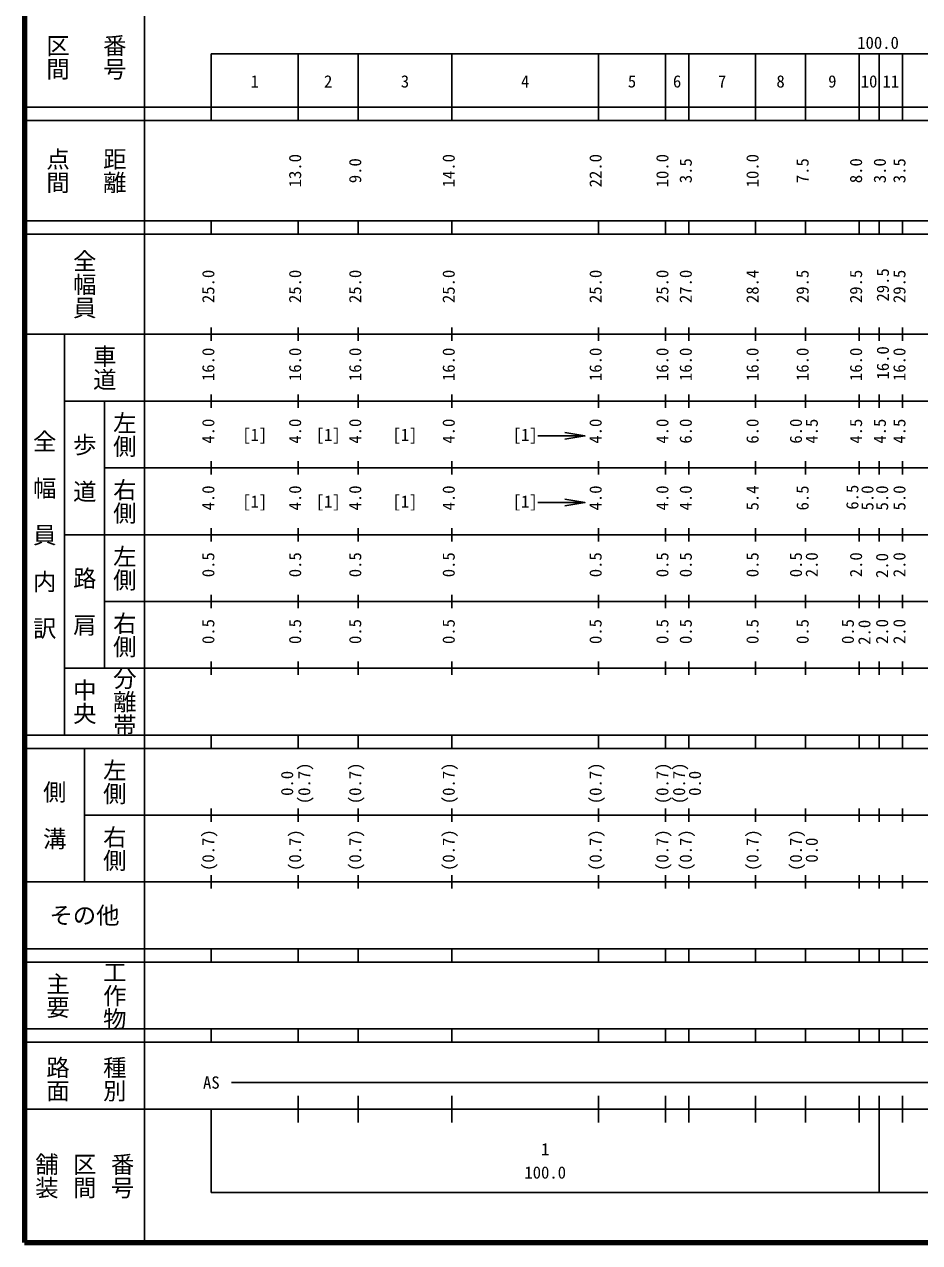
# Model space of a CAD drawing. Units: millimetres on the paper, enlarged 1000 times. Extents: x 40000 to 680000, y 20000 to 380000.
# Drawn here: x 40000 to 174073, y 20000 to 202409 of the extents above; entities that cross this region are included whole.
import ezdxf
from ezdxf.enums import TextEntityAlignment as Align

# ---------------------------------------------------------------- set-up
doc = ezdxf.new("R2010")
doc.units = ezdxf.units.MM
doc.header["$LTSCALE"] = 1000
doc.layers.add('M-TTL', color=2, linetype='Continuous', lineweight=140)
doc.layers.add('M-TTL-BAND', color=7, linetype='Continuous', lineweight=25)
doc.styles.add('@ＭＳ ゴシック', font='')
doc.styles.add('ＭＳ ゴシック', font='')
doc.styles.get('@ＭＳ ゴシック').set_extended_font_data('@MS Gothic')
doc.styles.get('ＭＳ ゴシック').set_extended_font_data('MS Gothic')

# ---------------------------------------------------------------- blocks, each defined once
blk = doc.blocks.new('open_arrow')
at = {"color": 0, "linetype": 'Continuous', "lineweight": -2}
blk.add_lwpolyline([(7.5, 1.25), (0, 0), (7.5, -1.25)], dxfattribs=at)

msp = doc.modelspace()

# ---------------------------------------------------------------- linework, layer by layer
at = {"layer": 'M-TTL'}
for p, q in [((40000, 380000), (40000, 20000)), ((40000, 20000), (680000, 20000))]:
    msp.add_line(p, q, dxfattribs=at)
at = {"layer": 'M-TTL-BAND'}
for p, q in [((58000, 370000), (58000, 20000)), ((68000, 198000), (579000, 198000)), ((68000, 198000), (68000, 188000)), ((81000, 188000), (81000, 198000)), ((90000, 188000), (90000, 198000)), ((104000, 188000), (104000, 198000)), ((126000, 188000), (126000, 198000)), ((136000, 188000), (136000, 198000)), ((139500, 188000), (139500, 198000)), ((149500, 188000), (149500, 198000)), ((157000, 188000), (157000, 198000)), ((165000, 188000), (165000, 198000)), ((168000, 188000), (168000, 198000)), ((171500, 188000), (171500, 198000)), ((40000, 190000), (579000, 190000)), ((40000, 188000), (579000, 188000)), ((40000, 173000), (579000, 173000)), ((68000, 171000), (68000, 173000)), ((81000, 171000), (81000, 173000)), ((90000, 171000), (90000, 173000)), ((104000, 171000), (104000, 173000)), ((126000, 171000), (126000, 173000)), ((136000, 171000), (136000, 173000)), ((139500, 171000), (139500, 173000)), ((149500, 171000), (149500, 173000)), ((157000, 171000), (157000, 173000)), ((165000, 171000), (165000, 173000)), ((168000, 171000), (168000, 173000)), ((171500, 171000), (171500, 173000)), ((40000, 171000), (579000, 171000)), ((68000, 155000), (68000, 157000)), ((81000, 155000), (81000, 157000)), ((90000, 155000), (90000, 157000)), ((104000, 155000), (104000, 157000)), ((126000, 155000), (126000, 157000)), ((136000, 155000), (136000, 157000)), ((139500, 155000), (139500, 157000)), ((149500, 155000), (149500, 157000)), ((157000, 155000), (157000, 157000)), ((165000, 155000), (165000, 157000)), ((168000, 155000), (168000, 157000)), ((171500, 155000), (171500, 157000)), ((40000, 156000), (579000, 156000)), ((46000, 96000), (46000, 156000)), ((46000, 146000), (579000, 146000)), ((52000, 146000), (52000, 106000)), ((68000, 145000), (68000, 147000)), ((81000, 145000), (81000, 147000)), ((90000, 145000), (90000, 147000)), ((104000, 145000), (104000, 147000)), ((126000, 145000), (126000, 147000)), ((136000, 145000), (136000, 147000)), ((139500, 145000), (139500, 147000)), ((149500, 145000), (149500, 147000)), ((157000, 145000), (157000, 147000)), ((165000, 145000), (165000, 147000)), ((168000, 145000), (168000, 147000)), ((171500, 145000), (171500, 147000)), ((123951, 140795), (116899, 140795)), ((68000, 135000), (68000, 137000)), ((81000, 135000), (81000, 137000)), ((90000, 135000), (90000, 137000)), ((104000, 135000), (104000, 137000)), ((126000, 135000), (126000, 137000)), ((136000, 135000), (136000, 137000)), ((139500, 135000), (139500, 137000)), ((149500, 135000), (149500, 137000)), ((157000, 135000), (157000, 137000)), ((165000, 135000), (165000, 137000)), ((168000, 135000), (168000, 137000)), ((171500, 135000), (171500, 137000)), ((52000, 136000), (579000, 136000)), ((123951, 130795), (116899, 130795)), ((46000, 126000), (579000, 126000)), ((68000, 125000), (68000, 127000)), ((81000, 125000), (81000, 127000)), ((90000, 125000), (90000, 127000)), ((104000, 125000), (104000, 127000)), ((126000, 125000), (126000, 127000)), ((136000, 125000), (136000, 127000)), ((139500, 125000), (139500, 127000)), ((149500, 125000), (149500, 127000)), ((157000, 125000), (157000, 127000)), ((165000, 125000), (165000, 127000)), ((168000, 125000), (168000, 127000)), ((171500, 125000), (171500, 127000)), ((68000, 115000), (68000, 117000)), ((81000, 115000), (81000, 117000)), ((90000, 115000), (90000, 117000)), ((104000, 115000), (104000, 117000)), ((126000, 115000), (126000, 117000)), ((136000, 115000), (136000, 117000)), ((139500, 115000), (139500, 117000)), ((149500, 115000), (149500, 117000)), ((157000, 115000), (157000, 117000)), ((165000, 115000), (165000, 117000)), ((168000, 115000), (168000, 117000)), ((171500, 115000), (171500, 117000)), ((52000, 116000), (579000, 116000)), ((46000, 106000), (579000, 106000)), ((68000, 105000), (68000, 107000)), ((81000, 105000), (81000, 107000)), ((90000, 105000), (90000, 107000)), ((104000, 105000), (104000, 107000)), ((126000, 105000), (126000, 107000)), ((136000, 105000), (136000, 107000)), ((139500, 105000), (139500, 107000)), ((149500, 105000), (149500, 107000)), ((157000, 105000), (157000, 107000)), ((165000, 105000), (165000, 107000)), ((168000, 105000), (168000, 107000)), ((171500, 105000), (171500, 107000)), ((40000, 96000), (579000, 96000)), ((68000, 94000), (68000, 96000)), ((81000, 94000), (81000, 96000)), ((90000, 94000), (90000, 96000)), ((104000, 94000), (104000, 96000)), ((126000, 94000), (126000, 96000)), ((136000, 94000), (136000, 96000)), ((139500, 94000), (139500, 96000)), ((149500, 94000), (149500, 96000)), ((157000, 94000), (157000, 96000)), ((165000, 94000), (165000, 96000)), ((168000, 94000), (168000, 96000)), ((171500, 94000), (171500, 96000)), ((40000, 94000), (579000, 94000)), ((49000, 94000), (49000, 74000)), ((49000, 84000), (579000, 84000)), ((68000, 83000), (68000, 85000)), ((81000, 83000), (81000, 85000)), ((90000, 83000), (90000, 85000)), ((104000, 83000), (104000, 85000)), ((126000, 83000), (126000, 85000)), ((136000, 83000), (136000, 85000)), ((139500, 83000), (139500, 85000)), ((149500, 83000), (149500, 85000)), ((157000, 83000), (157000, 85000)), ((165000, 83000), (165000, 85000)), ((168000, 83000), (168000, 85000)), ((171500, 83000), (171500, 85000)), ((68000, 73000), (68000, 75000)), ((81000, 73000), (81000, 75000)), ((90000, 73000), (90000, 75000)), ((104000, 73000), (104000, 75000)), ((126000, 73000), (126000, 75000)), ((136000, 73000), (136000, 75000)), ((139500, 73000), (139500, 75000)), ((149500, 73000), (149500, 75000)), ((157000, 73000), (157000, 75000)), ((165000, 73000), (165000, 75000)), ((168000, 73000), (168000, 75000)), ((171500, 73000), (171500, 75000)), ((40000, 74000), (579000, 74000)), ((40000, 64000), (579000, 64000)), ((68000, 62000), (68000, 64000)), ((81000, 62000), (81000, 64000)), ((90000, 62000), (90000, 64000)), ((104000, 62000), (104000, 64000)), ((126000, 62000), (126000, 64000)), ((136000, 62000), (136000, 64000)), ((139500, 62000), (139500, 64000)), ((149500, 62000), (149500, 64000)), ((157000, 62000), (157000, 64000)), ((165000, 62000), (165000, 64000)), ((168000, 62000), (168000, 64000)), ((171500, 62000), (171500, 64000)), ((40000, 62000), (579000, 62000)), ((40000, 52000), (579000, 52000)), ((68000, 50000), (68000, 52000)), ((81000, 50000), (81000, 52000)), ((90000, 50000), (90000, 52000)), ((104000, 50000), (104000, 52000)), ((126000, 50000), (126000, 52000)), ((136000, 50000), (136000, 52000)), ((139500, 50000), (139500, 52000)), ((149500, 50000), (149500, 52000)), ((157000, 50000), (157000, 52000)), ((165000, 50000), (165000, 52000)), ((168000, 50000), (168000, 52000)), ((171500, 50000), (171500, 52000)), ((40000, 50000), (579000, 50000)), ((71000, 44000), (565300, 44000)), ((81000, 38000), (81000, 42000)), ((90000, 38000), (90000, 42000)), ((104000, 38000), (104000, 42000)), ((126000, 38000), (126000, 42000)), ((136000, 38000), (136000, 42000)), ((139500, 38000), (139500, 42000)), ((149500, 38000), (149500, 42000)), ((157000, 38000), (157000, 42000)), ((165000, 38000), (165000, 42000)), ((168000, 27500), (168000, 42000)), ((171500, 38000), (171500, 42000)), ((40000, 40000), (579000, 40000)), ((68000, 40000), (68000, 27500)), ((68000, 27500), (579000, 27500))]:
    msp.add_line(p, q, dxfattribs=at)

# ---------------------------------------------------------------- block references
at = {"layer": 'M-TTL-BAND', "xscale": 400, "yscale": 400, "rotation": 180}
for p in [(123951, 140795), (123951, 130795)]:
    msp.add_blockref('open_arrow', p, dxfattribs=at)

# ---------------------------------------------------------------- texts
at = {"layer": 'M-TTL-BAND', "style": '@ＭＳ ゴシック'}
for s, p in [('番号', (53500, 197500)), ('区間', (45000, 197500)), ('点間', (45000, 180500)), ('距離', (53500, 180500)), ('全幅員', (49000, 163500)), ('車道', (52000, 151000)), ('左側', (55000, 141000)), ('全\u3000幅\u3000員\u3000内\u3000訳', (43000, 126000)), ('歩\u3000道', (49000, 136000)), ('右側', (55000, 131000)), ('左側', (55000, 121000)), ('路\u3000肩', (49000, 116000)), ('右側', (55000, 111000)), ('分離帯', (55000, 101000)), ('中央', (49000, 101000)), ('左側', (53500, 89000)), ('側\u3000溝', (44500, 84000)), ('右側', (53500, 79000)), ('主要', (45000, 57000)), ('工作物', (53500, 57000)), ('路面', (45000, 44500)), ('種別', (53500, 44500)), ('舗装', (43333, 30000)), ('区間', (49000, 30000)), ('番号', (54667, 30000))]:
    msp.add_text(s, height=2566, rotation=270, dxfattribs=at).set_placement(p, align=Align.MIDDLE_CENTER)
at = {"layer": 'M-TTL-BAND', "style": 'ＭＳ ゴシック'}
for s, p in [('100.0', (167844, 198195)), ('1', (74500, 192405)), ('2', (85500, 192405)), ('3', (97000, 192405)), ('4', (115000, 192405)), ('5', (131000, 192405)), ('6', (137750, 192405)), ('7', (144500, 192405)), ('8', (153250, 192405)), ('9', (161000, 192405)), ('10', (166500, 192405)), ('11', (169750, 192405)), ('[1]', (74500, 139500)), ('[1]', (85500, 139500)), ('[1]', (97000, 139500)), ('[1]', (115000, 139500)), ('[1]', (74500, 129500)), ('[1]', (85500, 129500)), ('[1]', (97000, 129500)), ('[1]', (115000, 129500)), ('AS', (68000, 42500)), ('1', (118000, 32523)), ('100.0', (118000, 29033))]:
    msp.add_text(s, height=1833, dxfattribs=at).set_placement(p, align=Align.BOTTOM_CENTER)
for s, p in [('13.0', (82000, 180500)), ('14.0', (105000, 180500)), ('22.0', (127000, 180500)), ('10.0', (137000, 180500)), ('10.0', (150500, 180500)), ('9.0', (91000, 180500)), ('3.5', (140500, 180500)), ('7.5', (158000, 180500)), ('8.0', (166000, 180500)), ('3.0', (169566, 180500)), ('3.5', (172500, 180500)), ('25.0', (69000, 163174)), ('25.0', (82000, 163174)), ('25.0', (91000, 163174)), ('25.0', (105000, 163174)), ('25.0', (127000, 163174)), ('25.0', (137000, 163174)), ('27.0', (140500, 163174)), ('28.4', (150500, 163174)), ('29.5', (158000, 163174)), ('29.5', (166000, 163174)), ('29.5', (170019, 163400)), ('29.5', (172500, 163174)), ('16.0', (69000, 151500)), ('16.0', (82000, 151500)), ('16.0', (91000, 151500)), ('16.0', (105000, 151500)), ('16.0', (127000, 151500)), ('16.0', (137000, 151500)), ('16.0', (140500, 151500)), ('16.0', (150500, 151500)), ('16.0', (158000, 151500)), ('16.0', (166000, 151500)), ('16.0', (170019, 151726)), ('16.0', (172500, 151500)), ('4.0', (69000, 141500)), ('4.0', (82000, 141500)), ('4.0', (91000, 141500)), ('4.0', (105000, 141500)), ('4.0', (127000, 141500)), ('4.0', (137000, 141500)), ('6.0', (140500, 141500)), ('6.0', (150500, 141500)), ('6.0', (157000, 141500)), ('4.5', (159370, 141500)), ('4.5', (166000, 141500)), ('4.5', (169566, 141500)), ('4.5', (172500, 141500)), ('4.0', (69000, 131500)), ('4.0', (82000, 131500)), ('4.0', (91000, 131500)), ('4.0', (105000, 131500)), ('4.0', (127000, 131500)), ('4.0', (137000, 131500)), ('4.0', (140500, 131500)), ('5.4', (150500, 131500)), ('6.5', (158000, 131500)), ('6.5', (165453, 131613)), ('5.0', (167710, 131500)), ('5.0', (169906, 131500)), ('5.0', (172500, 131500)), ('0.5', (69000, 121500)), ('0.5', (82000, 121500)), ('0.5', (91000, 121500)), ('0.5', (105000, 121500)), ('0.5', (127000, 121500)), ('0.5', (137000, 121500)), ('0.5', (140500, 121500)), ('0.5', (150500, 121500)), ('0.5', (157000, 121500)), ('2.0', (159370, 121500)), ('2.0', (166000, 121500)), ('2.0', (169906, 121387)), ('2.0', (172500, 121500)), ('0.5', (69000, 111500)), ('0.5', (82000, 111500)), ('0.5', (91000, 111500)), ('0.5', (105000, 111500)), ('0.5', (127000, 111500)), ('0.5', (137000, 111500)), ('0.5', (140500, 111500)), ('0.5', (150500, 111500)), ('0.5', (158000, 111500)), ('0.5', (164774, 111500)), ('2.0', (167257, 111387)), ('2.0', (169906, 111500)), ('2.0', (172500, 111500)), ('(0.7)', (83370, 88764)), ('(0.7)', (91000, 88764)), ('(0.7)', (105000, 88764)), ('(0.7)', (127000, 88764)), ('(0.7)', (137000, 88764)), ('(0.7)', (139500, 88764)), ('0.0', (80800, 88764)), ('0.0', (141870, 88764)), ('(0.7)', (69000, 78764)), ('(0.7)', (82000, 78764)), ('(0.7)', (91000, 78764)), ('(0.7)', (105000, 78764)), ('(0.7)', (127000, 78764)), ('(0.7)', (137000, 78764)), ('(0.7)', (140500, 78764)), ('(0.7)', (150500, 78764)), ('(0.7)', (157000, 78764)), ('0.0', (159370, 78764))]:
    msp.add_text(s, height=1833, rotation=90, dxfattribs=at).set_placement(p, align=Align.BOTTOM_CENTER)
msp.add_text('その他', height=2566, dxfattribs=at).set_placement((49000, 69000), align=Align.MIDDLE_CENTER)

doc.saveas('drawing.dxf')
